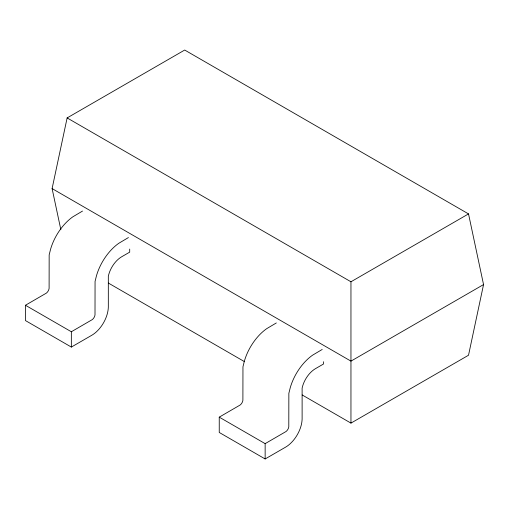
<?xml version="1.0" encoding="UTF-8"?>
<svg xmlns="http://www.w3.org/2000/svg" width="509" height="509" viewBox="0 0 509 509"><rect width="100%" height="100%" fill="white"/><g stroke="black" fill="none" stroke-linecap="round" stroke-linejoin="round"><path stroke-width="0.76" d="M60.857 229.744L52.103 188.584L67.131 117.923L184.697 50.041L468.522 213.907L483.55 284.576L468.522 355.237L350.956 423.113L302.161 394.946M82.515 211.07L72.87 216.802A38.417 22.18 -60 0 0 50.556 249.315L49.163 254.92L49.106 288.374A4.664 2.691 -60 0 1 46.268 293.178L25.45 305.26L25.45 320.575L71.349 347.068L91.747 335.291A23.452 13.539 -60 0 0 108.322 307.194L108.322 276.26A19.635 11.338 -60 0 1 121.708 256.752L129.7 252.14L129.7 249.073M128.414 237.569L118.769 243.302A38.417 22.18 -60 0 0 96.456 275.814L95.062 281.42L95.005 314.874A4.664 2.691 -60 0 1 92.167 319.677L71.349 331.76L25.45 305.26M276.311 322.954L266.665 328.687A38.417 22.18 -60 0 0 244.352 361.199L242.958 366.804L242.895 400.259A4.664 2.691 -60 0 1 240.063 405.062L219.245 417.145L219.245 432.459L265.144 458.959L285.543 447.182A23.452 13.539 -60 0 0 302.117 419.079L302.117 388.144A19.635 11.338 -60 0 1 315.504 368.637L323.495 364.024L323.495 361.727M67.131 117.923L350.956 281.782L468.522 213.907M322.21 349.454L312.564 355.187A38.417 22.18 -60 0 0 290.251 387.699L288.858 393.304L288.794 426.758A4.664 2.691 -60 0 1 285.963 431.562L265.144 443.644L219.245 417.145M483.55 284.576L350.956 361.129L52.103 188.584M108.366 283.055L244.435 361.619M350.956 281.782L350.956 423.113M265.144 443.644L265.144 458.959M71.349 331.76L71.349 347.068"/></g></svg>
